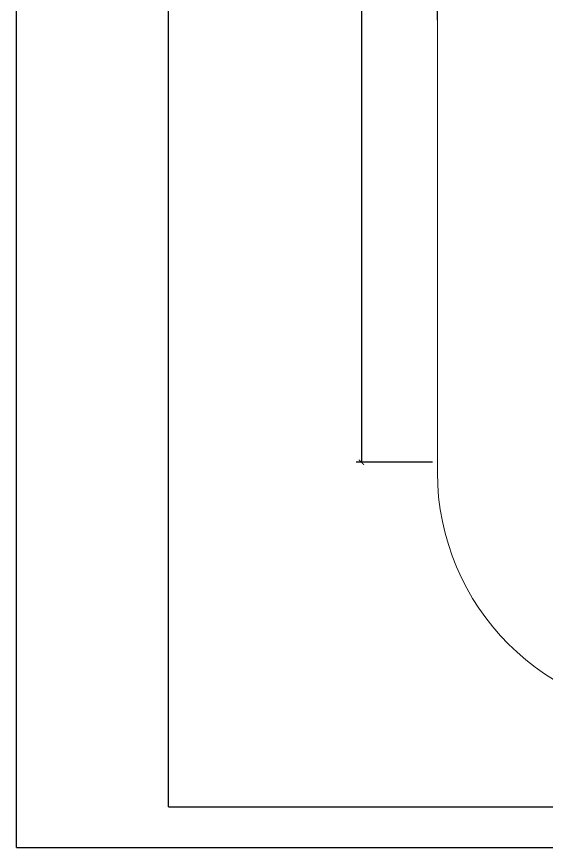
# Model space of a CAD drawing. Header units: millimetres. Extents: x 237 to 802, y 86 to 296.
# Drawn here: x 352.88 to 363.36, y 103.01 to 119.41 of the extents above; entities that cross this region are included whole.
import ezdxf

# ---------------------------------------------------------------- set-up
doc = ezdxf.new("R2010")
doc.units = ezdxf.units.MM
doc.layers.get('Defpoints').update_dxf_attribs({"color": 254})
doc.layers.add('06-SOLADOS', color=9, linetype='Continuous', lineweight=25)
doc.layers.add('pl', color=7, linetype='Continuous')
doc.styles.add('GRAL', font='romans.shx', dxfattribs={"width": 0.7})
doc.dimstyles.new('C-100-2', dxfattribs={"dimscale": 0, "dimtxt": 0.2, "dimasz": 0.1, "dimexe": 0.1, "dimexo": 0.1, "dimgap": 0.005, "dimtad": 1, "dimzin": 0, "dimdsep": 46, "dimtxsty": 'GRAL', "dimblk1": 'ARCHTICK', "dimblk2": 'ARCHTICK', "dimsah": 1, "dimcen": 0, "dimclrd": 9, "dimclre": 9, "dimclrt": 1, "dimazin": 0, "dimtfac": 1, "dimtofl": 0, "dimtmove": 0, "dimatfit": 2, "dimldrblk": 'ARCHTICK', "dimfxl": 0, "dimtolj": 1, "dimtzin": 0, "dimarcsym": 0})

# ---------------------------------------------------------------- blocks, each defined once
blk = doc.blocks.new('_ArchTick')
at = {"color": 0, "linetype": 'ByBlock', "const_width": 0.15}
blk.add_lwpolyline([(-0.5, -0.5), (0.5, 0.5)], dxfattribs=at)
blk = doc.blocks.new('*D14')
at = {"color": 9, "lineweight": -2}
for p, q in [((361.188, 119.34), (361.188, 120.061)), ((364.188, 119.34), (364.188, 120.061)), ((364.188, 119.961), (361.188, 119.961))]:
    blk.add_line(p, q, dxfattribs=at)
at = {"layer": 'Defpoints', "color": 0}
for p in [(361.188, 119.961), (361.188, 119.24), (364.188, 119.24)]:
    blk.add_point(p, dxfattribs=at)
at = {"color": 9, "lineweight": -2, "xscale": 0.1, "yscale": 0.1, "zscale": 0.1, "rotation": 180}
blk.add_blockref('_ArchTick', (361.188, 119.961), dxfattribs=at)
at = {"color": 9, "lineweight": -2, "xscale": 0.1, "yscale": 0.1, "zscale": 0.1}
blk.add_blockref('_ArchTick', (364.188, 119.961), dxfattribs=at)
at = {"color": 1, "insert": (362.688, 120.066), "char_height": 0.2, "attachment_point": 5, "style": 'GRAL'}
blk.add_mtext('\\A1;3.00', dxfattribs=at)
blk = doc.blocks.new('*D36')
at = {"color": 9, "lineweight": -2}
for p, q in [((361.088, 152.025), (359.588, 152.025)), ((359.688, 152.025), (359.688, 110.615)), ((361.088, 110.615), (359.588, 110.615))]:
    blk.add_line(p, q, dxfattribs=at)
at = {"layer": 'Defpoints', "color": 0}
for p in [(361.188, 152.025), (359.688, 110.615), (361.188, 110.615)]:
    blk.add_point(p, dxfattribs=at)
at = {"color": 9, "lineweight": -2, "xscale": 0.1, "yscale": 0.1, "zscale": 0.1}
for p, rotation in [((359.688, 152.025), 90), ((359.688, 110.615), 270)]:
    blk.add_blockref('_ArchTick', p, dxfattribs=dict(at, rotation=rotation))
at = {"color": 1, "insert": (359.583, 131.32), "char_height": 0.2, "attachment_point": 5, "rotation": 90, "style": 'GRAL'}
blk.add_mtext('\\A1;41.41', dxfattribs=at)

msp = doc.modelspace()

# ---------------------------------------------------------------- linework, layer by layer
at = {"layer": '06-SOLADOS', "color": 7, "lineweight": 5}
msp.add_line((361.1879, 152.0253), (361.1879, 110.4153), dxfattribs=at)
msp.add_arc((365.9879, 110.4153), 4.8, 180, 270, dxfattribs=at)
at = {"layer": 'pl'}
for p, q in [((355.8846, 103.8111), (355.8846, 166.8243)), ((352.8846, 103.0111), (352.8846, 133.3111)), ((355.8846, 103.8111), (442.8846, 103.8111)), ((352.8846, 103.0111), (443.6846, 103.0111))]:
    msp.add_line(p, q, dxfattribs=at)

# ---------------------------------------------------------------- dimensions: what is measured, and where the dimension line sits
at = {"color": 9}
dim = msp.add_linear_dim(base=(359.6878, 110.6153), p1=(361.1879, 152.0253), p2=(361.1879, 110.6153), angle=90, dimstyle='C-100-2', override={"dimscale": 1}, dxfattribs=at)
dim.commit()
dim.dimension.update_dxf_attribs({"geometry": '*D36', "text_midpoint": (359.5828, 131.3203)})
dim = msp.add_linear_dim(base=(361.1879, 119.9609), p1=(364.1879, 119.2403), p2=(361.1879, 119.2403), dimstyle='C-100-2', override={"dimscale": 1})
dim.commit()
dim.dimension.update_dxf_attribs({"geometry": '*D14', "text_midpoint": (362.6879, 120.0659)})

doc.saveas('drawing.dxf')
